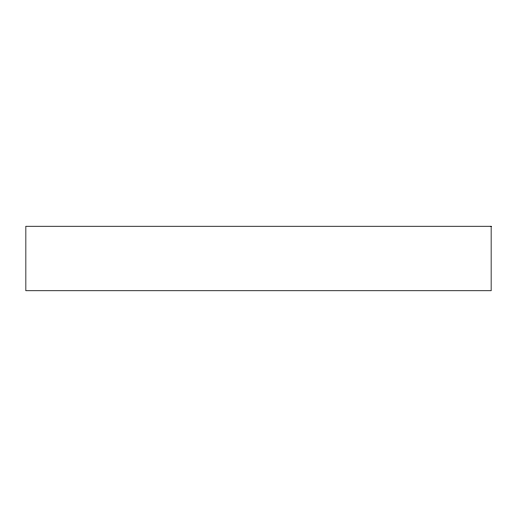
<?xml version="1.0" encoding="UTF-8"?>
<svg xmlns="http://www.w3.org/2000/svg" width="517" height="517" viewBox="0 0 517 517"><rect width="100%" height="100%" fill="white"/><g stroke="black" fill="none" stroke-linecap="round" stroke-linejoin="round"><path stroke-width="0.78" d="M491.15 226.265L25.85 226.265L25.85 290.735L491.15 290.735L491.15 226.265"/></g></svg>
